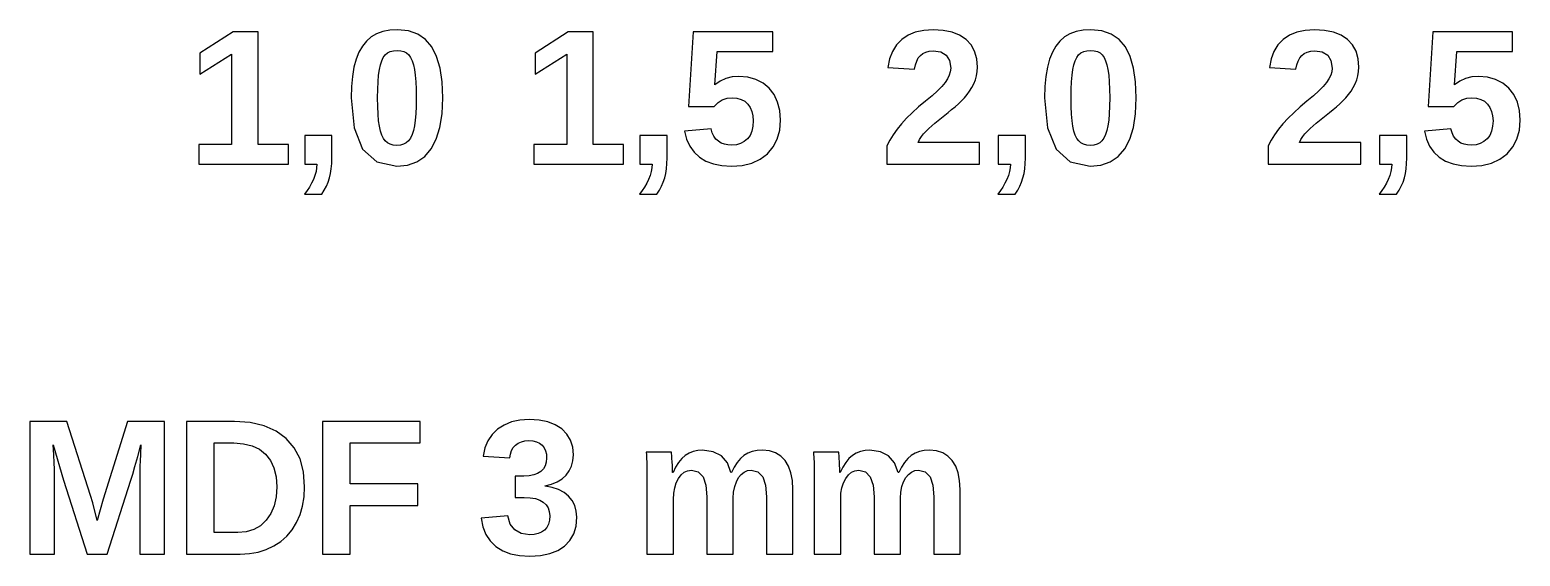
# Model space of a CAD drawing. Header units: metres. Extents: x 0.3 to 70.8, y -4.9 to 13.3.
# Drawn here: x 0.28 to 32.52, y -4.91 to 6.48 of the extents above; entities that cross this region are included whole.
import ezdxf

# ---------------------------------------------------------------- set-up
doc = ezdxf.new("R2010")
doc.units = ezdxf.units.M

msp = doc.modelspace()

# ---------------------------------------------------------------- linework, layer by layer
for p, q in [((8.06261, 6.46623), (7.91154, 6.43724)), ((8.23096, 6.47589), (8.06261, 6.46623)), ((8.46822, 6.45288), (8.23096, 6.47589)), ((8.67139, 6.38383), (8.46822, 6.45288)), ((19.6138, 6.4628), (19.4329, 6.42351)), ((19.8171, 6.47589), (19.6138, 6.4628)), ((20.0356, 6.46268), (19.8171, 6.47589)), ((20.2271, 6.423), (20.0356, 6.46268)), ((23.0626, 6.46623), (22.9115, 6.43724)), ((23.231, 6.47589), (23.0626, 6.46623)), ((23.4682, 6.45288), (23.231, 6.47589)), ((23.6714, 6.38383), (23.4682, 6.45288)), ((27.8638, 6.4628), (27.6829, 6.42351)), ((28.0671, 6.47589), (27.8638, 6.4628)), ((28.2856, 6.46268), (28.0671, 6.47589)), ((28.4771, 6.423), (28.2856, 6.46268)), ((4.67473, 6.43318), (3.95659, 5.9673)), ((5.21588, 6.43318), (4.67473, 6.43318)), ((5.21588, 3.99193), (5.21588, 6.43318)), ((7.56024, 6.23329), (7.47263, 6.12393)), ((7.66132, 6.32127), (7.56024, 6.23329)), ((7.77779, 6.38892), (7.66132, 6.32127)), ((7.91154, 6.43724), (7.77779, 6.38892)), ((8.8405, 6.26877), (8.67139, 6.38383)), ((8.97552, 6.10768), (8.8405, 6.26877)), ((11.9247, 6.43318), (11.2066, 5.9673)), ((12.4659, 6.43318), (11.9247, 6.43318)), ((12.4659, 3.99193), (12.4659, 6.43318)), ((14.6265, 6.43318), (14.5268, 4.81993)), ((16.3496, 6.43318), (14.6265, 6.43318)), ((16.3496, 6.00798), (16.3496, 6.43318)), ((19.0266, 6.14975), (18.9395, 6.00952)), ((19.1387, 6.26634), (19.0266, 6.14975)), ((19.2745, 6.35802), (19.1387, 6.26634)), ((19.4329, 6.42351), (19.2745, 6.35802)), ((20.3916, 6.35687), (20.2271, 6.423)), ((20.5292, 6.2643), (20.3916, 6.35687)), ((20.6377, 6.14784), (20.5292, 6.2643)), ((20.7153, 6.01001), (20.6377, 6.14784)), ((22.5602, 6.23329), (22.4726, 6.12393)), ((22.6613, 6.32127), (22.5602, 6.23329)), ((22.7778, 6.38892), (22.6613, 6.32127)), ((22.9115, 6.43724), (22.7778, 6.38892)), ((23.8405, 6.26877), (23.6714, 6.38383)), ((23.9755, 6.10768), (23.8405, 6.26877)), ((27.2766, 6.14975), (27.1895, 6.00952)), ((27.3887, 6.26634), (27.2766, 6.14975)), ((27.5245, 6.35802), (27.3887, 6.26634)), ((27.6829, 6.42351), (27.5245, 6.35802)), ((28.6416, 6.35687), (28.4771, 6.423)), ((28.7792, 6.2643), (28.6416, 6.35687)), ((28.8877, 6.14784), (28.7792, 6.2643)), ((28.9653, 6.01001), (28.8877, 6.14784)), ((30.6265, 6.43318), (30.5268, 4.81993)), ((32.3496, 6.43318), (30.6265, 6.43318)), ((32.3496, 6.00798), (32.3496, 6.43318)), ((3.95659, 5.9673), (3.95659, 5.5177)), ((3.95659, 5.5177), (4.6442, 5.94696)), ((4.6442, 5.94696), (4.6442, 3.99193)), ((7.33786, 5.84116), (7.29068, 5.66658)), ((7.3985, 5.99323), (7.33786, 5.84116)), ((7.47263, 6.12393), (7.3985, 5.99323)), ((7.86131, 5.71808), (7.88966, 5.80455)), ((7.88966, 5.80455), (7.92438, 5.87575)), ((7.92438, 5.87575), (7.96545, 5.9317)), ((7.96545, 5.9317), (8.01498, 5.97397)), ((8.01498, 5.97397), (8.07506, 6.00417)), ((8.07506, 6.00417), (8.14569, 6.02228)), ((8.14569, 6.02228), (8.22688, 6.02832)), ((8.22688, 6.02832), (8.30342, 6.02235)), ((8.30342, 6.02235), (8.3703, 6.00443)), ((8.3703, 6.00443), (8.42752, 5.97455)), ((8.42752, 5.97455), (8.47507, 5.93271)), ((8.47507, 5.93271), (8.51486, 5.87715)), ((8.51486, 5.87715), (8.54881, 5.80608)), ((8.54881, 5.80608), (8.5769, 5.71948)), ((9.07877, 5.90042), (8.97552, 6.10768)), ((9.15251, 5.6469), (9.07877, 5.90042)), ((11.2066, 5.9673), (11.2066, 5.5177)), ((11.2066, 5.5177), (11.8942, 5.94696)), ((11.8942, 5.94696), (11.8942, 3.99193)), ((15.0985, 5.28375), (15.1453, 6.00798)), ((15.1453, 6.00798), (16.3496, 6.00798)), ((18.8776, 5.84561), (18.8406, 5.65807)), ((18.9395, 6.00952), (18.8776, 5.84561)), ((19.4619, 5.79819), (19.4974, 5.86603)), ((19.4974, 5.86603), (19.5415, 5.92152)), ((19.5415, 5.92152), (19.5952, 5.96469)), ((19.5952, 5.96469), (19.6597, 5.99553)), ((19.6597, 5.99553), (19.735, 6.01402)), ((19.735, 6.01402), (19.8212, 6.02019)), ((19.8212, 6.02019), (19.9859, 5.9968)), ((19.9859, 5.9968), (20.1035, 5.92661)), ((20.1035, 5.92661), (20.174, 5.80963)), ((20.174, 5.80963), (20.1975, 5.64586)), ((20.7618, 5.85083), (20.7153, 6.01001)), ((20.7774, 5.67027), (20.7618, 5.85083)), ((22.3379, 5.84116), (22.2907, 5.66658)), ((22.3985, 5.99323), (22.3379, 5.84116)), ((22.4726, 6.12393), (22.3985, 5.99323)), ((22.8613, 5.71808), (22.8897, 5.80455)), ((22.8897, 5.80455), (22.9244, 5.87575)), ((22.9244, 5.87575), (22.9655, 5.9317)), ((22.9655, 5.9317), (23.015, 5.97397)), ((23.015, 5.97397), (23.0751, 6.00417)), ((23.0751, 6.00417), (23.1457, 6.02228)), ((23.1457, 6.02228), (23.2269, 6.02832)), ((23.2269, 6.02832), (23.3034, 6.02235)), ((23.3034, 6.02235), (23.3703, 6.00443)), ((23.3703, 6.00443), (23.4275, 5.97455)), ((23.4275, 5.97455), (23.4751, 5.93271)), ((23.4751, 5.93271), (23.5149, 5.87715)), ((23.5149, 5.87715), (23.5488, 5.80608)), ((23.5488, 5.80608), (23.5769, 5.71948)), ((24.0788, 5.90042), (23.9755, 6.10768)), ((24.1525, 5.6469), (24.0788, 5.90042)), ((27.1276, 5.84561), (27.0906, 5.65807)), ((27.1895, 6.00952), (27.1276, 5.84561)), ((27.7119, 5.79819), (27.7474, 5.86603)), ((27.7474, 5.86603), (27.7915, 5.92152)), ((27.7915, 5.92152), (27.8452, 5.96469)), ((27.8452, 5.96469), (27.9097, 5.99553)), ((27.9097, 5.99553), (27.985, 6.01402)), ((27.985, 6.01402), (28.0712, 6.02019)), ((28.0712, 6.02019), (28.2359, 5.9968)), ((28.2359, 5.9968), (28.3535, 5.92661)), ((28.3535, 5.92661), (28.424, 5.80963)), ((28.424, 5.80963), (28.4475, 5.64586)), ((29.0118, 5.85083), (28.9653, 6.01001)), ((29.0274, 5.67027), (29.0118, 5.85083)), ((31.0985, 5.28375), (31.1453, 6.00798)), ((31.1453, 6.00798), (32.3496, 6.00798)), ((7.29068, 5.66658), (7.25699, 5.46835)), ((7.8111, 5.35316), (7.82285, 5.4959)), ((7.82285, 5.4959), (7.83931, 5.61636)), ((7.83931, 5.61636), (7.86131, 5.71808)), ((8.5769, 5.71948), (8.59915, 5.61739)), ((8.59915, 5.61739), (8.61606, 5.49646)), ((8.61606, 5.49646), (8.62814, 5.35342)), ((9.19676, 5.34708), (9.15251, 5.6469)), ((18.8406, 5.65807), (19.4164, 5.62552)), ((19.4164, 5.62552), (19.4349, 5.71802)), ((19.4349, 5.71802), (19.4619, 5.79819)), ((20.1673, 5.49174), (20.1295, 5.41356)), ((20.19, 5.56918), (20.1673, 5.49174)), ((20.1975, 5.64586), (20.19, 5.56918)), ((20.7575, 5.47855), (20.7724, 5.57199)), ((20.7724, 5.57199), (20.7774, 5.67027)), ((22.2907, 5.66658), (22.257, 5.46835)), ((22.8111, 5.35316), (22.8228, 5.4959)), ((22.8228, 5.4959), (22.8393, 5.61636)), ((22.8393, 5.61636), (22.8613, 5.71808)), ((23.5769, 5.71948), (23.5992, 5.61739)), ((23.5992, 5.61739), (23.6161, 5.49646)), ((23.6161, 5.49646), (23.6281, 5.35342)), ((24.1968, 5.34708), (24.1525, 5.6469)), ((27.0906, 5.65807), (27.6664, 5.62552)), ((27.6664, 5.62552), (27.6849, 5.71802)), ((27.6849, 5.71802), (27.7119, 5.79819)), ((28.4173, 5.49174), (28.3795, 5.41356)), ((28.44, 5.56918), (28.4173, 5.49174)), ((28.4475, 5.64586), (28.44, 5.56918)), ((29.0075, 5.47855), (29.0224, 5.57199)), ((29.0224, 5.57199), (29.0274, 5.67027)), ((7.23677, 5.24649), (7.23004, 5.00098)), ((7.25699, 5.46835), (7.23677, 5.24649)), ((7.80168, 5.00098), (7.80403, 5.1882)), ((7.80403, 5.1882), (7.8111, 5.35316)), ((8.62814, 5.35342), (8.63541, 5.18826)), ((8.63541, 5.18826), (8.63782, 5.00098)), ((9.2115, 5.00098), (9.19676, 5.34708)), ((15.2087, 5.36386), (15.0985, 5.28375)), ((15.3319, 5.42107), (15.2087, 5.36386)), ((15.4681, 5.4554), (15.3319, 5.42107)), ((15.6172, 5.46684), (15.4681, 5.4554)), ((15.8115, 5.45094), (15.6172, 5.46684)), ((15.9852, 5.40326), (15.8115, 5.45094)), ((16.1385, 5.32379), (15.9852, 5.40326)), ((16.2713, 5.21254), (16.1385, 5.32379)), ((16.3785, 5.07394), (16.2713, 5.21254)), ((20.0047, 5.24992), (19.9104, 5.15457)), ((20.0765, 5.33461), (20.0047, 5.24992)), ((20.1295, 5.41356), (20.0765, 5.33461)), ((20.6075, 5.14973), (20.6555, 5.22635)), ((20.6555, 5.22635), (20.698, 5.30614)), ((20.698, 5.30614), (20.7327, 5.38992)), ((20.7327, 5.38992), (20.7575, 5.47855)), ((22.2368, 5.24649), (22.23, 5.00098)), ((22.257, 5.46835), (22.2368, 5.24649)), ((22.8017, 5.00098), (22.804, 5.1882)), ((22.804, 5.1882), (22.8111, 5.35316)), ((23.6281, 5.35342), (23.6354, 5.18826)), ((23.6354, 5.18826), (23.6378, 5.00098)), ((24.2115, 5.00098), (24.1968, 5.34708)), ((28.2547, 5.24992), (28.1604, 5.15457)), ((28.3265, 5.33461), (28.2547, 5.24992)), ((28.3795, 5.41356), (28.3265, 5.33461)), ((28.8575, 5.14973), (28.9055, 5.22635)), ((28.9055, 5.22635), (28.948, 5.30614)), ((28.948, 5.30614), (28.9827, 5.38992)), ((28.9827, 5.38992), (29.0075, 5.47855)), ((31.2087, 5.36386), (31.0985, 5.28375)), ((31.3319, 5.42107), (31.2087, 5.36386)), ((31.4681, 5.4554), (31.3319, 5.42107)), ((31.6172, 5.46684), (31.4681, 5.4554)), ((31.8115, 5.45094), (31.6172, 5.46684)), ((31.9852, 5.40326), (31.8115, 5.45094)), ((32.1385, 5.32379), (31.9852, 5.40326)), ((32.2713, 5.21254), (32.1385, 5.32379)), ((32.3785, 5.07394), (32.2713, 5.21254)), ((7.23004, 5.00098), (7.29158, 4.3557)), ((7.80417, 4.8154), (7.80168, 5.00098)), ((8.63782, 5.00098), (8.63533, 4.82068)), ((9.19594, 4.65984), (9.2115, 5.00098)), ((15.0842, 4.81993), (15.165, 4.90091)), ((15.165, 4.90091), (15.2567, 4.95876)), ((15.2567, 4.95876), (15.3593, 4.99345)), ((15.3593, 4.99345), (15.4728, 5.00502)), ((15.4728, 5.00502), (15.5746, 4.99657)), ((15.5746, 4.99657), (15.6645, 4.97121)), ((15.6645, 4.97121), (15.7425, 4.92892)), ((15.7425, 4.92892), (15.8085, 4.86972)), ((15.8085, 4.86972), (15.861, 4.79643)), ((16.4551, 4.91248), (16.3785, 5.07394)), ((16.5011, 4.7281), (16.4551, 4.91248)), ((19.6544, 4.93179), (19.5044, 4.80592)), ((19.7937, 5.04852), (19.6544, 4.93179)), ((19.9104, 5.15457), (19.7937, 5.04852)), ((20.293, 4.8098), (20.3636, 4.87305)), ((20.3636, 4.87305), (20.4308, 4.93848)), ((20.4308, 4.93848), (20.4946, 5.00604)), ((20.4946, 5.00604), (20.5538, 5.07631)), ((20.5538, 5.07631), (20.6075, 5.14973)), ((22.23, 5.00098), (22.2916, 4.3557)), ((22.8042, 4.8154), (22.8017, 5.00098)), ((23.6378, 5.00098), (23.6353, 4.82068)), ((24.1959, 4.65984), (24.2115, 5.00098)), ((27.9044, 4.93179), (27.7544, 4.80592)), ((28.0437, 5.04852), (27.9044, 4.93179)), ((28.1604, 5.15457), (28.0437, 5.04852)), ((28.543, 4.8098), (28.6136, 4.87305)), ((28.6136, 4.87305), (28.6808, 4.93848)), ((28.6808, 4.93848), (28.7446, 5.00604)), ((28.7446, 5.00604), (28.8038, 5.07631)), ((28.8038, 5.07631), (28.8575, 5.14973)), ((31.0842, 4.81993), (31.165, 4.90091)), ((31.165, 4.90091), (31.2567, 4.95876)), ((31.2567, 4.95876), (31.3593, 4.99345)), ((31.3593, 4.99345), (31.4728, 5.00502)), ((31.4728, 5.00502), (31.5746, 4.99657)), ((31.5746, 4.99657), (31.6645, 4.97121)), ((31.6645, 4.97121), (31.7425, 4.92892)), ((31.7425, 4.92892), (31.8085, 4.86972)), ((31.8085, 4.86972), (31.861, 4.79643)), ((32.4551, 4.91248), (32.3785, 5.07394)), ((32.5011, 4.7281), (32.4551, 4.91248)), ((7.8116, 4.65131), (7.80417, 4.8154)), ((7.82399, 4.50871), (7.8116, 4.65131)), ((8.61549, 4.51958), (8.59813, 4.39879)), ((8.6279, 4.66022), (8.61549, 4.51958)), ((8.63533, 4.82068), (8.6279, 4.66022)), ((9.1492, 4.36269), (9.19594, 4.65984)), ((14.5268, 4.81993), (15.0842, 4.81993)), ((15.861, 4.79643), (15.8985, 4.71182)), ((15.8985, 4.71182), (15.921, 4.61589)), ((15.921, 4.61589), (15.9285, 4.50865)), ((16.4987, 4.30464), (16.5164, 4.52086)), ((16.5164, 4.52086), (16.5011, 4.7281)), ((19.2445, 4.5618), (19.1346, 4.44354)), ((19.3678, 4.68259), (19.2445, 4.5618)), ((19.5044, 4.80592), (19.3678, 4.68259)), ((19.8553, 4.45766), (19.9249, 4.51474)), ((19.9249, 4.51474), (19.9967, 4.57208)), ((19.9967, 4.57208), (20.0696, 4.6302)), ((20.0696, 4.6302), (20.1437, 4.68907)), ((20.1437, 4.68907), (20.2189, 4.7487)), ((20.2189, 4.7487), (20.293, 4.8098)), ((22.8116, 4.65131), (22.8042, 4.8154)), ((22.824, 4.50871), (22.8116, 4.65131)), ((23.6155, 4.51958), (23.5981, 4.39879)), ((23.6279, 4.66022), (23.6155, 4.51958)), ((23.6353, 4.82068), (23.6279, 4.66022)), ((24.1492, 4.36269), (24.1959, 4.65984)), ((27.4945, 4.5618), (27.3846, 4.44354)), ((27.6178, 4.68259), (27.4945, 4.5618)), ((27.7544, 4.80592), (27.6178, 4.68259)), ((28.1053, 4.45766), (28.1749, 4.51474)), ((28.1749, 4.51474), (28.2467, 4.57208)), ((28.2467, 4.57208), (28.3196, 4.6302)), ((28.3196, 4.6302), (28.3937, 4.68907)), ((28.3937, 4.68907), (28.4689, 4.7487)), ((28.4689, 4.7487), (28.543, 4.8098)), ((30.5268, 4.81993), (31.0842, 4.81993)), ((31.861, 4.79643), (31.8985, 4.71182)), ((31.8985, 4.71182), (31.921, 4.61589)), ((31.921, 4.61589), (31.9285, 4.50865)), ((32.4987, 4.30464), (32.5164, 4.52086)), ((32.5164, 4.52086), (32.5011, 4.7281)), ((7.29158, 4.3557), (7.4762, 3.89479)), ((7.84134, 4.38759), (7.82399, 4.50871)), ((7.86412, 4.28505), (7.84134, 4.38759)), ((7.89273, 4.19815), (7.86412, 4.28505)), ((7.92719, 4.12688), (7.89273, 4.19815)), ((8.54625, 4.20731), (8.51117, 4.13426)), ((8.57524, 4.29549), (8.54625, 4.20731)), ((8.59813, 4.39879), (8.57524, 4.29549)), ((9.07132, 4.10953), (9.1492, 4.36269)), ((15.0151, 4.32964), (14.4434, 4.28284)), ((14.4434, 4.28284), (14.4863, 4.10959)), ((15.0418, 4.24432), (15.0151, 4.32964)), ((15.0771, 4.17146), (15.0418, 4.24432)), ((15.857, 4.19167), (15.8014, 4.116)), ((15.8967, 4.28232), (15.857, 4.19167)), ((15.9205, 4.38799), (15.8967, 4.28232)), ((15.9285, 4.50865), (15.9205, 4.38799)), ((16.4455, 4.11169), (16.4987, 4.30464)), ((18.9518, 4.20654), (18.8781, 4.08575)), ((19.0372, 4.32581), (18.9518, 4.20654)), ((19.1346, 4.44354), (19.0372, 4.32581)), ((19.5636, 4.16486), (19.6108, 4.22588)), ((19.6108, 4.22588), (19.6656, 4.28488)), ((19.6656, 4.28488), (19.7256, 4.34273)), ((19.7256, 4.34273), (19.7889, 4.40031)), ((19.7889, 4.40031), (19.8553, 4.45766)), ((22.2916, 4.3557), (22.4762, 3.89479)), ((22.8413, 4.38759), (22.824, 4.50871)), ((22.8641, 4.28505), (22.8413, 4.38759)), ((22.8927, 4.19815), (22.8641, 4.28505)), ((22.9272, 4.12688), (22.8927, 4.19815)), ((23.5462, 4.20731), (23.5112, 4.13426)), ((23.5752, 4.29549), (23.5462, 4.20731)), ((23.5981, 4.39879), (23.5752, 4.29549)), ((24.0713, 4.10953), (24.1492, 4.36269)), ((27.2018, 4.20654), (27.1281, 4.08575)), ((27.2872, 4.32581), (27.2018, 4.20654)), ((27.3846, 4.44354), (27.2872, 4.32581)), ((27.8136, 4.16486), (27.8608, 4.22588)), ((27.8608, 4.22588), (27.9156, 4.28488)), ((27.9156, 4.28488), (27.9756, 4.34273)), ((27.9756, 4.34273), (28.0389, 4.40031)), ((28.0389, 4.40031), (28.1053, 4.45766)), ((31.0151, 4.32964), (30.4434, 4.28284)), ((30.4434, 4.28284), (30.4863, 4.10959)), ((31.0418, 4.24432), (31.0151, 4.32964)), ((31.0771, 4.17146), (31.0418, 4.24432)), ((31.857, 4.19167), (31.8014, 4.116)), ((31.8967, 4.28232), (31.857, 4.19167)), ((31.9205, 4.38799), (31.8967, 4.28232)), ((31.9285, 4.50865), (31.9205, 4.38799)), ((32.4455, 4.11169), (32.4987, 4.30464)), ((4.6442, 3.99193), (3.93422, 3.99193)), ((3.93422, 3.99193), (3.93422, 3.56674)), ((5.87297, 3.99193), (5.21588, 3.99193)), ((5.87297, 3.56674), (5.87297, 3.99193)), ((6.81358, 4.18723), (6.22566, 4.18723)), ((6.22566, 4.18723), (6.22566, 3.56674)), ((6.81358, 3.70102), (6.81358, 4.18723)), ((7.4762, 3.89479), (7.78389, 3.61824)), ((7.9675, 4.07124), (7.92719, 4.12688)), ((8.01562, 4.02942), (7.9675, 4.07124)), ((8.07353, 3.99954), (8.01562, 4.02942)), ((8.14125, 3.98161), (8.07353, 3.99954)), ((8.21875, 3.97563), (8.14125, 3.98161)), ((8.29547, 3.98193), (8.21875, 3.97563)), ((8.36293, 4.00081), (8.29547, 3.98193)), ((8.42108, 4.03229), (8.36293, 4.00081)), ((8.46997, 4.07634), (8.42108, 4.03229)), ((8.51117, 4.13426), (8.46997, 4.07634)), ((8.82211, 3.7366), (8.9623, 3.90036)), ((8.9623, 3.90036), (9.07132, 4.10953)), ((11.8942, 3.99193), (11.1842, 3.99193)), ((11.1842, 3.99193), (11.1842, 3.56674)), ((13.123, 3.99193), (12.4659, 3.99193)), ((13.123, 3.56674), (13.123, 3.99193)), ((14.0636, 4.18723), (13.4757, 4.18723)), ((13.4757, 4.18723), (13.4757, 3.56674)), ((14.0636, 3.70102), (14.0636, 4.18723)), ((14.4863, 4.10959), (14.554, 3.9581)), ((14.554, 3.9581), (14.6465, 3.82834)), ((15.1211, 4.11105), (15.0771, 4.17146)), ((15.1737, 4.06311), (15.1211, 4.11105)), ((15.2344, 4.02663), (15.1737, 4.06311)), ((15.3024, 4.00056), (15.2344, 4.02663)), ((15.3778, 3.98492), (15.3024, 4.00056)), ((15.4606, 3.97972), (15.3778, 3.98492)), ((15.562, 3.98824), (15.4606, 3.97972)), ((15.6526, 4.01379), (15.562, 3.98824)), ((15.7324, 4.05638), (15.6526, 4.01379)), ((15.8014, 4.116), (15.7324, 4.05638)), ((16.2326, 3.79561), (16.3568, 3.94202)), ((16.3568, 3.94202), (16.4455, 4.11169)), ((18.8781, 4.08575), (18.8162, 3.96342)), ((18.8162, 3.96342), (18.8162, 3.56674)), ((19.4916, 4.03668), (19.5238, 4.10179)), ((20.8221, 4.03668), (19.4916, 4.03668)), ((19.5238, 4.10179), (19.5636, 4.16486)), ((20.8221, 3.56674), (20.8221, 4.03668)), ((21.8136, 4.18723), (21.2257, 4.18723)), ((21.2257, 4.18723), (21.2257, 3.56674)), ((21.8136, 3.70102), (21.8136, 4.18723)), ((22.4762, 3.89479), (22.7839, 3.61824)), ((22.9675, 4.07124), (22.9272, 4.12688)), ((23.0156, 4.02942), (22.9675, 4.07124)), ((23.0735, 3.99954), (23.0156, 4.02942)), ((23.1413, 3.98161), (23.0735, 3.99954)), ((23.2188, 3.97563), (23.1413, 3.98161)), ((23.2955, 3.98193), (23.2188, 3.97563)), ((23.3629, 4.00081), (23.2955, 3.98193)), ((23.4211, 4.03229), (23.3629, 4.00081)), ((23.47, 4.07634), (23.4211, 4.03229)), ((23.5112, 4.13426), (23.47, 4.07634)), ((23.8221, 3.7366), (23.9623, 3.90036)), ((23.9623, 3.90036), (24.0713, 4.10953)), ((27.1281, 4.08575), (27.0662, 3.96342)), ((27.0662, 3.96342), (27.0662, 3.56674)), ((27.7416, 4.03668), (27.7738, 4.10179)), ((29.0721, 4.03668), (27.7416, 4.03668)), ((27.7738, 4.10179), (27.8136, 4.16486)), ((29.0721, 3.56674), (29.0721, 4.03668)), ((30.0636, 4.18723), (29.4757, 4.18723)), ((29.4757, 4.18723), (29.4757, 3.56674)), ((30.0636, 3.70102), (30.0636, 4.18723)), ((30.4863, 4.10959), (30.554, 3.9581)), ((30.554, 3.9581), (30.6465, 3.82834)), ((31.1211, 4.11105), (31.0771, 4.17146)), ((31.1737, 4.06311), (31.1211, 4.11105)), ((31.2344, 4.02663), (31.1737, 4.06311)), ((31.3024, 4.00056), (31.2344, 4.02663)), ((31.3778, 3.98492), (31.3024, 4.00056)), ((31.4606, 3.97972), (31.3778, 3.98492)), ((31.562, 3.98824), (31.4606, 3.97972)), ((31.6526, 4.01379), (31.562, 3.98824)), ((31.7324, 4.05638), (31.6526, 4.01379)), ((31.8014, 4.116), (31.7324, 4.05638)), ((32.2326, 3.79561), (32.3568, 3.94202)), ((32.3568, 3.94202), (32.4455, 4.11169)), ((3.93422, 3.56674), (5.87297, 3.56674)), ((6.22566, 3.56674), (6.4881, 3.56674)), ((6.4881, 3.56674), (6.4834, 3.4883)), ((6.80061, 3.47115), (6.81035, 3.5825)), ((6.81035, 3.5825), (6.81358, 3.70102)), ((7.78389, 3.61824), (8.21466, 3.52606)), ((8.21466, 3.52606), (8.4483, 3.54947)), ((8.4483, 3.54947), (8.65079, 3.61963)), ((8.65079, 3.61963), (8.82211, 3.7366)), ((11.1842, 3.56674), (13.123, 3.56674)), ((13.4757, 3.56674), (13.7381, 3.56674)), ((13.7381, 3.56674), (13.7334, 3.4883)), ((14.0506, 3.47115), (14.0603, 3.5825)), ((14.0603, 3.5825), (14.0636, 3.70102)), ((14.6465, 3.82834), (14.7638, 3.72034)), ((14.7638, 3.72034), (14.9043, 3.63533)), ((14.9043, 3.63533), (15.0662, 3.57463)), ((15.0662, 3.57463), (15.2496, 3.53821)), ((15.6885, 3.54292), (15.8962, 3.59344)), ((15.8962, 3.59344), (16.0776, 3.67767)), ((16.0776, 3.67767), (16.2326, 3.79561)), ((18.8162, 3.56674), (20.8221, 3.56674)), ((21.2257, 3.56674), (21.4881, 3.56674)), ((21.4881, 3.56674), (21.4834, 3.4883)), ((21.8006, 3.47115), (21.8103, 3.5825)), ((21.8103, 3.5825), (21.8136, 3.70102)), ((22.7839, 3.61824), (23.2147, 3.52606)), ((23.2147, 3.52606), (23.4483, 3.54947)), ((23.4483, 3.54947), (23.6508, 3.61963)), ((23.6508, 3.61963), (23.8221, 3.7366)), ((27.0662, 3.56674), (29.0721, 3.56674)), ((29.4757, 3.56674), (29.7381, 3.56674)), ((29.7381, 3.56674), (29.7334, 3.4883)), ((30.0506, 3.47115), (30.0603, 3.5825)), ((30.0603, 3.5825), (30.0636, 3.70102)), ((30.6465, 3.82834), (30.7638, 3.72034)), ((30.7638, 3.72034), (30.9043, 3.63533)), ((30.9043, 3.63533), (31.0662, 3.57463)), ((31.0662, 3.57463), (31.2496, 3.53821)), ((31.6885, 3.54292), (31.8962, 3.59344)), ((31.8962, 3.59344), (32.0776, 3.67767)), ((32.0776, 3.67767), (32.2326, 3.79561)), ((6.41283, 3.23921), (6.37241, 3.15453)), ((6.44577, 3.32452), (6.41283, 3.23921)), ((6.46928, 3.40755), (6.44577, 3.32452)), ((6.4834, 3.4883), (6.46928, 3.40755)), ((6.73178, 3.17781), (6.76172, 3.26974)), ((6.76172, 3.26974), (6.78441, 3.36688)), ((6.78441, 3.36688), (6.80061, 3.47115)), ((13.6628, 3.23921), (13.6224, 3.15453)), ((13.6958, 3.32452), (13.6628, 3.23921)), ((13.7193, 3.40755), (13.6958, 3.32452)), ((13.7334, 3.4883), (13.7193, 3.40755)), ((13.9818, 3.17781), (14.0117, 3.26974)), ((14.0117, 3.26974), (14.0344, 3.36688)), ((14.0344, 3.36688), (14.0506, 3.47115)), ((15.2496, 3.53821), (15.4545, 3.52606)), ((15.4545, 3.52606), (15.6885, 3.54292)), ((21.4128, 3.23921), (21.3724, 3.15453)), ((21.4458, 3.32452), (21.4128, 3.23921)), ((21.4693, 3.40755), (21.4458, 3.32452)), ((21.4834, 3.4883), (21.4693, 3.40755)), ((21.7318, 3.17781), (21.7617, 3.26974)), ((21.7617, 3.26974), (21.7844, 3.36688)), ((21.7844, 3.36688), (21.8006, 3.47115)), ((29.6628, 3.23921), (29.6224, 3.15453)), ((29.6958, 3.32452), (29.6628, 3.23921)), ((29.7193, 3.40755), (29.6958, 3.32452)), ((29.7334, 3.4883), (29.7193, 3.40755)), ((29.9818, 3.17781), (30.0117, 3.26974)), ((30.0117, 3.26974), (30.0344, 3.36688)), ((30.0344, 3.36688), (30.0506, 3.47115)), ((31.2496, 3.53821), (31.4545, 3.52606)), ((31.4545, 3.52606), (31.6885, 3.54292)), ((6.27475, 2.99585), (6.21753, 2.92184)), ((6.21753, 2.92184), (6.59387, 2.92184)), ((6.32637, 3.07341), (6.27475, 2.99585)), ((6.37241, 3.15453), (6.32637, 3.07341)), ((6.59387, 2.92184), (6.64786, 3.00386)), ((6.64786, 3.00386), (6.69382, 3.08919)), ((6.69382, 3.08919), (6.73178, 3.17781)), ((13.5247, 2.99585), (13.4675, 2.92184)), ((13.4675, 2.92184), (13.8439, 2.92184)), ((13.5764, 3.07341), (13.5247, 2.99585)), ((13.6224, 3.15453), (13.5764, 3.07341)), ((13.8439, 2.92184), (13.8979, 3.00386)), ((13.8979, 3.00386), (13.9438, 3.08919)), ((13.9438, 3.08919), (13.9818, 3.17781)), ((21.2747, 2.99585), (21.2175, 2.92184)), ((21.2175, 2.92184), (21.5939, 2.92184)), ((21.3264, 3.07341), (21.2747, 2.99585)), ((21.3724, 3.15453), (21.3264, 3.07341)), ((21.5939, 2.92184), (21.6479, 3.00386)), ((21.6479, 3.00386), (21.6938, 3.08919)), ((21.6938, 3.08919), (21.7318, 3.17781)), ((29.5247, 2.99585), (29.4675, 2.92184)), ((29.4675, 2.92184), (29.8439, 2.92184)), ((29.5764, 3.07341), (29.5247, 2.99585)), ((29.6224, 3.15453), (29.5764, 3.07341)), ((29.8439, 2.92184), (29.8979, 3.00386)), ((29.8979, 3.00386), (29.9438, 3.08919)), ((29.9438, 3.08919), (29.9818, 3.17781)), ((1.08228, -2.00005), (0.27869, -2.00005)), ((0.27869, -2.00005), (0.27869, -4.86649)), ((1.59494, -3.60313), (1.08228, -2.00005)), ((2.39243, -2.00005), (1.86551, -3.68248)), ((3.19193, -2.00005), (2.39243, -2.00005)), ((3.19193, -4.86649), (3.19193, -2.00005)), ((4.70578, -2.00005), (3.66823, -2.00005)), ((3.66823, -2.00005), (3.66823, -4.86649)), ((5.04742, -2.02287), (4.70578, -2.00005)), ((5.34811, -2.09135), (5.04742, -2.02287)), ((5.60788, -2.20547), (5.34811, -2.09135)), ((5.82669, -2.36525), (5.60788, -2.20547)), ((8.72047, -2.00005), (6.60674, -2.00005)), ((6.60674, -2.00005), (6.60674, -4.86649)), ((8.72047, -2.46388), (8.72047, -2.00005)), ((10.3957, -2.16689), (10.2781, -2.28169)), ((10.5369, -2.07521), (10.3957, -2.16689)), ((10.6983, -2.00972), (10.5369, -2.07521)), ((10.8797, -1.97043), (10.6983, -2.00972)), ((11.0813, -1.95734), (10.8797, -1.97043)), ((11.2938, -1.96999), (11.0813, -1.95734)), ((11.4818, -2.00795), (11.2938, -1.96999)), ((11.6452, -2.07121), (11.4818, -2.00795)), ((11.7841, -2.15977), (11.6452, -2.07121)), ((11.8949, -2.27071), (11.7841, -2.15977)), ((0.79797, -2.72061), (0.78728, -2.50459)), ((0.78728, -2.50459), (1.00496, -3.26746)), ((2.61174, -2.75748), (2.67926, -2.50459)), ((2.67926, -2.50459), (2.67119, -2.70409)), ((4.26837, -4.40266), (4.26837, -2.46388)), ((4.26837, -2.46388), (4.69356, -2.46388)), ((4.69356, -2.46388), (4.90349, -2.47908)), ((4.90349, -2.47908), (5.08772, -2.52466)), ((5.08772, -2.52466), (5.24628, -2.60063)), ((6.00026, -2.5676), (5.82669, -2.36525)), ((6.12424, -2.80949), (6.00026, -2.5676)), ((7.20688, -3.35089), (7.20688, -2.46388)), ((7.20688, -2.46388), (8.72047, -2.46388)), ((10.1245, -2.57158), (10.0885, -2.74666)), ((10.1877, -2.4166), (10.1245, -2.57158)), ((10.2781, -2.28169), (10.1877, -2.4166)), ((10.6996, -2.62868), (10.7366, -2.56459)), ((10.7366, -2.56459), (10.7852, -2.51068)), ((10.7852, -2.51068), (10.8439, -2.46796)), ((10.8439, -2.46796), (10.9111, -2.43744)), ((10.9111, -2.43744), (10.9869, -2.41914)), ((10.9869, -2.41914), (11.0711, -2.41304)), ((11.0711, -2.41304), (11.16, -2.41933)), ((11.16, -2.41933), (11.2377, -2.43822)), ((11.2377, -2.43822), (11.304, -2.46968)), ((11.304, -2.46968), (11.359, -2.51375)), ((11.359, -2.51375), (11.4021, -2.56886)), ((11.4021, -2.56886), (11.433, -2.63351)), ((11.9741, -2.40109), (11.8949, -2.27071)), ((12.0216, -2.55093), (11.9741, -2.40109)), ((12.0374, -2.72023), (12.0216, -2.55093)), ((0.8056, -2.89671), (0.79797, -2.72061)), ((0.81018, -3.03288), (0.8056, -2.89671)), ((2.55363, -2.96893), (2.61174, -2.75748)), ((2.66528, -2.855), (2.66153, -2.95735)), ((2.67119, -2.70409), (2.66528, -2.855)), ((5.24628, -2.60063), (5.37915, -2.707)), ((5.37915, -2.707), (5.48418, -2.84222)), ((5.48418, -2.84222), (5.5592, -3.00479)), ((6.19862, -3.09093), (6.12424, -2.80949)), ((10.0885, -2.74666), (10.6602, -2.78737)), ((10.6602, -2.78737), (10.6741, -2.70294)), ((10.6741, -2.70294), (10.6996, -2.62868)), ((11.4499, -2.87961), (11.4266, -2.95699)), ((11.433, -2.63351), (11.4515, -2.7077)), ((11.4576, -2.79143), (11.4499, -2.87961)), ((11.4515, -2.7077), (11.4576, -2.79143)), ((11.998, -2.96486), (12.0276, -2.84853)), ((12.0276, -2.84853), (12.0374, -2.72023)), ((14.1574, -2.6653), (13.6122, -2.6653)), ((13.6122, -2.6653), (13.6152, -2.71153)), ((13.6152, -2.71153), (13.618, -2.76067)), ((13.618, -2.76067), (13.6208, -2.81274)), ((13.6208, -2.81274), (13.6234, -2.86774)), ((13.6234, -2.86774), (13.6256, -2.92819)), ((14.1607, -2.6927), (14.1574, -2.6653)), ((14.1645, -2.73625), (14.1607, -2.6927)), ((14.1688, -2.79594), (14.1645, -2.73625)), ((14.1737, -2.8718), (14.1688, -2.79594)), ((14.1781, -2.94916), (14.1737, -2.8718)), ((14.3107, -2.88503), (14.2481, -2.98521)), ((14.3799, -2.80212), (14.3107, -2.88503)), ((14.4554, -2.73653), (14.3799, -2.80212)), ((14.5381, -2.68668), (14.4554, -2.73653)), ((14.6286, -2.65106), (14.5381, -2.68668)), ((14.7268, -2.6297), (14.6286, -2.65106)), ((14.8328, -2.62259), (14.7268, -2.6297)), ((15.0603, -2.65259), (14.8328, -2.62259)), ((15.2382, -2.74261), (15.0603, -2.65259)), ((15.3665, -2.89265), (15.2382, -2.74261)), ((15.4452, -3.10271), (15.3665, -2.89265)), ((15.5804, -2.88248), (15.5161, -2.98355)), ((15.6504, -2.79945), (15.5804, -2.88248)), ((15.7259, -2.73448), (15.6504, -2.79945)), ((15.8095, -2.68553), (15.7259, -2.73448)), ((15.9039, -2.65056), (15.8095, -2.68553)), ((16.0089, -2.62958), (15.9039, -2.65056)), ((16.1246, -2.62259), (16.0089, -2.62958)), ((16.2758, -2.63625), (16.1246, -2.62259)), ((16.4079, -2.67726), (16.2758, -2.63625)), ((16.521, -2.74561), (16.4079, -2.67726)), ((16.6149, -2.84128), (16.521, -2.74561)), ((16.6888, -2.96251), (16.6149, -2.84128)), ((17.7754, -2.6653), (17.2302, -2.6653)), ((17.2302, -2.6653), (17.2332, -2.71153)), ((17.2332, -2.71153), (17.236, -2.76067)), ((17.236, -2.76067), (17.2388, -2.81274)), ((17.2388, -2.81274), (17.2414, -2.86774)), ((17.2414, -2.86774), (17.2436, -2.92819)), ((17.7787, -2.6927), (17.7754, -2.6653)), ((17.7825, -2.73625), (17.7787, -2.6927)), ((17.7868, -2.79594), (17.7825, -2.73625)), ((17.7917, -2.8718), (17.7868, -2.79594)), ((17.7961, -2.94916), (17.7917, -2.8718)), ((17.9288, -2.88503), (17.8661, -2.98521)), ((17.9979, -2.80212), (17.9288, -2.88503)), ((18.0735, -2.73653), (17.9979, -2.80212)), ((18.1562, -2.68668), (18.0735, -2.73653)), ((18.2466, -2.65106), (18.1562, -2.68668)), ((18.3448, -2.6297), (18.2466, -2.65106)), ((18.4508, -2.62259), (18.3448, -2.6297)), ((18.6783, -2.65259), (18.4508, -2.62259)), ((18.8562, -2.74261), (18.6783, -2.65259)), ((18.9845, -2.89265), (18.8562, -2.74261)), ((19.0632, -3.10271), (18.9845, -2.89265)), ((19.1985, -2.88248), (19.1341, -2.98355)), ((19.2684, -2.79945), (19.1985, -2.88248)), ((19.3439, -2.73448), (19.2684, -2.79945)), ((19.4276, -2.68553), (19.3439, -2.73448)), ((19.5219, -2.65056), (19.4276, -2.68553)), ((19.6269, -2.62958), (19.5219, -2.65056)), ((19.7426, -2.62259), (19.6269, -2.62958)), ((19.8938, -2.63625), (19.7426, -2.62259)), ((20.0259, -2.67726), (19.8938, -2.63625)), ((20.139, -2.74561), (20.0259, -2.67726)), ((20.2329, -2.84128), (20.139, -2.74561)), ((20.3068, -2.96251), (20.2329, -2.84128)), ((0.81171, -3.12914), (0.81018, -3.03288)), ((0.81171, -4.86649), (0.81171, -3.12914)), ((2.46567, -3.26746), (2.50494, -3.13892)), ((2.50494, -3.13892), (2.55363, -2.96893)), ((2.65898, -3.09964), (2.65892, -3.12914)), ((2.65892, -3.12914), (2.65892, -4.86649)), ((2.65918, -3.07014), (2.65898, -3.09964)), ((2.6595, -3.04065), (2.65918, -3.07014)), ((2.65994, -3.01114), (2.6595, -3.04065)), ((2.66153, -2.95735), (2.65994, -3.01114)), ((5.5592, -3.00479), (5.6042, -3.19469)), ((5.6042, -3.19469), (5.61922, -3.41191)), ((6.22342, -3.41191), (6.19862, -3.09093)), ((10.9633, -3.17998), (10.7761, -3.17998)), ((10.7761, -3.17998), (10.7761, -3.6418)), ((11.0787, -3.17369), (10.9633, -3.17998)), ((11.1789, -3.15482), (11.0787, -3.17369)), ((11.2639, -3.12335), (11.1789, -3.15482)), ((11.3335, -3.0793), (11.2639, -3.12335)), ((11.3878, -3.02354), (11.3335, -3.0793)), ((11.4266, -2.95699), (11.3878, -3.02354)), ((11.7922, -3.24089), (11.8797, -3.16168)), ((11.8797, -3.16168), (11.9487, -3.06924)), ((11.9487, -3.06924), (11.998, -2.96486)), ((13.6256, -2.92819), (13.6272, -2.99666)), ((13.6272, -2.99666), (13.6281, -3.07312)), ((13.6281, -3.07312), (13.6284, -3.15761)), ((13.6284, -3.15761), (13.6284, -4.86649)), ((14.1813, -3.01343), (14.1781, -2.94916)), ((14.1832, -3.06461), (14.1813, -3.01343)), ((14.1838, -3.10271), (14.1832, -3.06461)), ((14.192, -3.10271), (14.1838, -3.10271)), ((14.2481, -2.98521), (14.192, -3.10271)), ((14.3089, -3.22882), (14.3674, -3.15138)), ((14.3674, -3.15138), (14.4338, -3.09607)), ((14.4338, -3.09607), (14.5083, -3.06288)), ((14.5083, -3.06288), (14.5907, -3.05182)), ((14.5907, -3.05182), (14.7367, -3.08806)), ((14.7367, -3.08806), (14.841, -3.19678)), ((14.841, -3.19678), (14.9035, -3.37796)), ((15.4574, -3.10271), (15.4452, -3.10271)), ((15.5161, -2.98355), (15.4574, -3.10271)), ((15.5616, -3.30211), (15.6089, -3.21355)), ((15.6089, -3.21355), (15.6661, -3.14279)), ((15.6661, -3.14279), (15.7307, -3.09225)), ((15.7307, -3.09225), (15.8029, -3.06194)), ((15.8029, -3.06194), (15.8825, -3.05182)), ((15.8825, -3.05182), (16.0285, -3.08806)), ((16.0285, -3.08806), (16.1328, -3.19678)), ((16.1328, -3.19678), (16.1953, -3.37796)), ((16.7415, -3.10751), (16.6888, -2.96251)), ((16.7732, -3.27631), (16.7415, -3.10751)), ((17.2436, -2.92819), (17.2452, -2.99666)), ((17.2452, -2.99666), (17.2462, -3.07312)), ((17.2462, -3.07312), (17.2465, -3.15761)), ((17.2465, -3.15761), (17.2465, -4.86649)), ((17.7993, -3.01343), (17.7961, -2.94916)), ((17.8012, -3.06461), (17.7993, -3.01343)), ((17.8019, -3.10271), (17.8012, -3.06461)), ((17.81, -3.10271), (17.8019, -3.10271)), ((17.8661, -2.98521), (17.81, -3.10271)), ((17.927, -3.22882), (17.9854, -3.15138)), ((17.9854, -3.15138), (18.0518, -3.09607)), ((18.0518, -3.09607), (18.1263, -3.06288)), ((18.1263, -3.06288), (18.2088, -3.05182)), ((18.2088, -3.05182), (18.3547, -3.08806)), ((18.3547, -3.08806), (18.459, -3.19678)), ((18.459, -3.19678), (18.5215, -3.37796)), ((19.0754, -3.10271), (19.0632, -3.10271)), ((19.1341, -2.98355), (19.0754, -3.10271)), ((19.1796, -3.30211), (19.2269, -3.21355)), ((19.2269, -3.21355), (19.2841, -3.14279)), ((19.2841, -3.14279), (19.3488, -3.09225)), ((19.3488, -3.09225), (19.4209, -3.06194)), ((19.4209, -3.06194), (19.5005, -3.05182)), ((19.5005, -3.05182), (19.6465, -3.08806)), ((19.6465, -3.08806), (19.7508, -3.19678)), ((19.7508, -3.19678), (19.8134, -3.37796)), ((20.3596, -3.10751), (20.3068, -2.96251)), ((20.3912, -3.27631), (20.3596, -3.10751)), ((1.00496, -3.26746), (1.52171, -4.86649)), ((1.94891, -4.86649), (2.46567, -3.26746)), ((5.61922, -3.41191), (5.60498, -3.62883)), ((6.21254, -3.6266), (6.22342, -3.41191)), ((8.67368, -3.35089), (7.20688, -3.35089)), ((8.67368, -3.81473), (8.67368, -3.35089)), ((11.4251, -3.39157), (11.5649, -3.35583)), ((11.4251, -3.3997), (11.4251, -3.39157)), ((11.5804, -3.42775), (11.4251, -3.3997)), ((11.5649, -3.35583), (11.6873, -3.30562)), ((11.7168, -3.47321), (11.5804, -3.42775)), ((11.6873, -3.30562), (11.7922, -3.24089)), ((11.8342, -3.53609), (11.7168, -3.47321)), ((11.9326, -3.61639), (11.8342, -3.53609)), ((14.2069, -3.55267), (14.2273, -3.43176)), ((14.2273, -3.43176), (14.2613, -3.32381)), ((14.2613, -3.32381), (14.3089, -3.22882)), ((14.9035, -3.37796), (14.9244, -3.63164)), ((15.4919, -3.66011), (15.5031, -3.52539)), ((15.5031, -3.52539), (15.5263, -3.40605)), ((15.5263, -3.40605), (15.5616, -3.30211)), ((16.1953, -3.37796), (16.2162, -3.63164)), ((16.7838, -3.46889), (16.7732, -3.27631)), ((16.7838, -4.86649), (16.7838, -3.46889)), ((17.825, -3.55267), (17.8454, -3.43176)), ((17.8454, -3.43176), (17.8793, -3.32381)), ((17.8793, -3.32381), (17.927, -3.22882)), ((18.5215, -3.37796), (18.5424, -3.63164)), ((19.11, -3.66011), (19.1211, -3.52539)), ((19.1211, -3.52539), (19.1443, -3.40605)), ((19.1443, -3.40605), (19.1796, -3.30211)), ((19.8134, -3.37796), (19.8342, -3.63164)), ((20.4018, -3.46889), (20.3912, -3.27631)), ((20.4018, -4.86649), (20.4018, -3.46889)), ((1.63971, -3.75775), (1.59494, -3.60313)), ((1.73735, -4.14226), (1.63971, -3.75775)), ((1.86551, -3.68248), (1.73735, -4.14226)), ((5.56226, -3.82185), (5.49104, -3.99097)), ((5.60498, -3.62883), (5.56226, -3.82185)), ((6.12558, -4.01364), (6.17993, -3.82718)), ((6.17993, -3.82718), (6.21254, -3.6266)), ((7.20688, -3.81473), (8.67368, -3.81473)), ((7.20688, -4.86649), (7.20688, -3.81473)), ((10.7761, -3.6418), (10.9755, -3.6418)), ((10.9755, -3.6418), (11.1034, -3.64816)), ((11.1034, -3.64816), (11.2145, -3.66724)), ((11.2145, -3.66724), (11.3089, -3.69902)), ((11.3089, -3.69902), (11.3864, -3.74353)), ((11.3864, -3.74353), (11.4469, -3.79997)), ((11.4469, -3.79997), (11.4902, -3.86761)), ((11.4902, -3.86761), (11.5161, -3.94644)), ((12.0105, -3.71155), (11.9326, -3.61639)), ((12.0661, -3.81905), (12.0105, -3.71155)), ((12.0995, -3.93887), (12.0661, -3.81905)), ((14.2001, -3.68657), (14.2069, -3.55267)), ((14.2001, -4.86649), (14.2001, -3.68657)), ((14.9244, -3.63164), (14.9244, -4.86649)), ((15.4919, -4.86649), (15.4919, -3.66011)), ((16.2162, -3.63164), (16.2162, -4.86649)), ((17.8181, -3.68657), (17.825, -3.55267)), ((17.8181, -4.86649), (17.8181, -3.68657)), ((18.5424, -3.63164), (18.5424, -4.86649)), ((19.11, -4.86649), (19.11, -3.66011)), ((19.8342, -3.63164), (19.8342, -4.86649)), ((5.39136, -4.13617), (5.26752, -4.25276)), ((5.49104, -3.99097), (5.39136, -4.13617)), ((5.95348, -4.34157), (6.04947, -4.186)), ((6.04947, -4.186), (6.12558, -4.01364)), ((10.6215, -4.03645), (10.0397, -4.08733)), ((10.0397, -4.08733), (10.0772, -4.27596)), ((10.6715, -4.21713), (10.6215, -4.03645)), ((11.5176, -4.13449), (11.4963, -4.21906)), ((11.5161, -3.94644), (11.5247, -4.03645)), ((11.5247, -4.03645), (11.5176, -4.13449)), ((12.0941, -4.261), (12.1107, -4.07104)), ((12.1107, -4.07104), (12.0995, -3.93887)), ((4.77696, -4.40266), (4.26837, -4.40266)), ((4.96033, -4.386), (4.77696, -4.40266)), ((5.12384, -4.33604), (4.96033, -4.386)), ((5.26752, -4.25276), (5.12384, -4.33604)), ((5.70731, -4.59433), (5.83942, -4.47768)), ((5.83942, -4.47768), (5.95348, -4.34157)), ((10.0772, -4.27596), (10.1429, -4.44107)), ((10.1429, -4.44107), (10.2369, -4.58264)), ((10.7665, -4.34619), (10.6715, -4.21713)), ((10.9064, -4.42361), (10.7665, -4.34619)), ((11.0914, -4.44943), (10.9064, -4.42361)), ((11.1884, -4.44307), (11.0914, -4.44943)), ((11.274, -4.42401), (11.1884, -4.44307)), ((11.3481, -4.39223), (11.274, -4.42401)), ((11.4108, -4.34773), (11.3481, -4.39223)), ((11.4607, -4.29013), (11.4108, -4.34773)), ((11.4963, -4.21906), (11.4607, -4.29013)), ((11.9619, -4.57227), (12.0445, -4.42809)), ((12.0445, -4.42809), (12.0941, -4.261)), ((5.02751, -4.85556), (5.21564, -4.82275)), ((5.21564, -4.82275), (5.39218, -4.76808)), ((5.39218, -4.76808), (5.55714, -4.69153)), ((5.55714, -4.69153), (5.70731, -4.59433)), ((10.2369, -4.58264), (10.3591, -4.70071)), ((10.3591, -4.70071), (10.5072, -4.79372)), ((10.5072, -4.79372), (10.679, -4.86015)), ((11.5258, -4.85837), (11.7, -4.7897)), ((11.7, -4.7897), (11.8462, -4.69357)), ((11.8462, -4.69357), (11.9619, -4.57227)), ((0.27869, -4.86649), (0.81171, -4.86649)), ((1.52171, -4.86649), (1.94891, -4.86649)), ((2.65892, -4.86649), (3.19193, -4.86649)), ((3.66823, -4.86649), (4.82782, -4.86649)), ((4.82782, -4.86649), (5.02751, -4.85556)), ((6.60674, -4.86649), (7.20688, -4.86649)), ((10.679, -4.86015), (10.8744, -4.89999)), ((10.8744, -4.89999), (11.0935, -4.91328)), ((11.0935, -4.91328), (11.3236, -4.89955)), ((11.3236, -4.89955), (11.5258, -4.85837)), ((13.6284, -4.86649), (14.2001, -4.86649)), ((14.9244, -4.86649), (15.4919, -4.86649)), ((16.2162, -4.86649), (16.7838, -4.86649)), ((17.2465, -4.86649), (17.8181, -4.86649)), ((18.5424, -4.86649), (19.11, -4.86649)), ((19.8342, -4.86649), (20.4018, -4.86649))]:
    msp.add_line(p, q)

doc.saveas('drawing.dxf')
